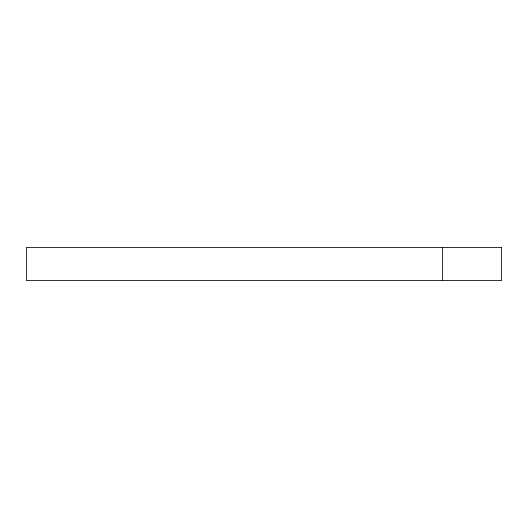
<?xml version="1.0" encoding="UTF-8"?>
<svg xmlns="http://www.w3.org/2000/svg" width="528" height="528" viewBox="0 0 528 528"><rect width="100%" height="100%" fill="white"/><g stroke="black" fill="none" stroke-linecap="round" stroke-linejoin="round"><path stroke-width="0.79" d="M442.438 247.447L442.438 280.553M501.6 247.447L26.4 247.447L26.4 280.553L501.6 280.553L501.6 247.447"/></g></svg>
